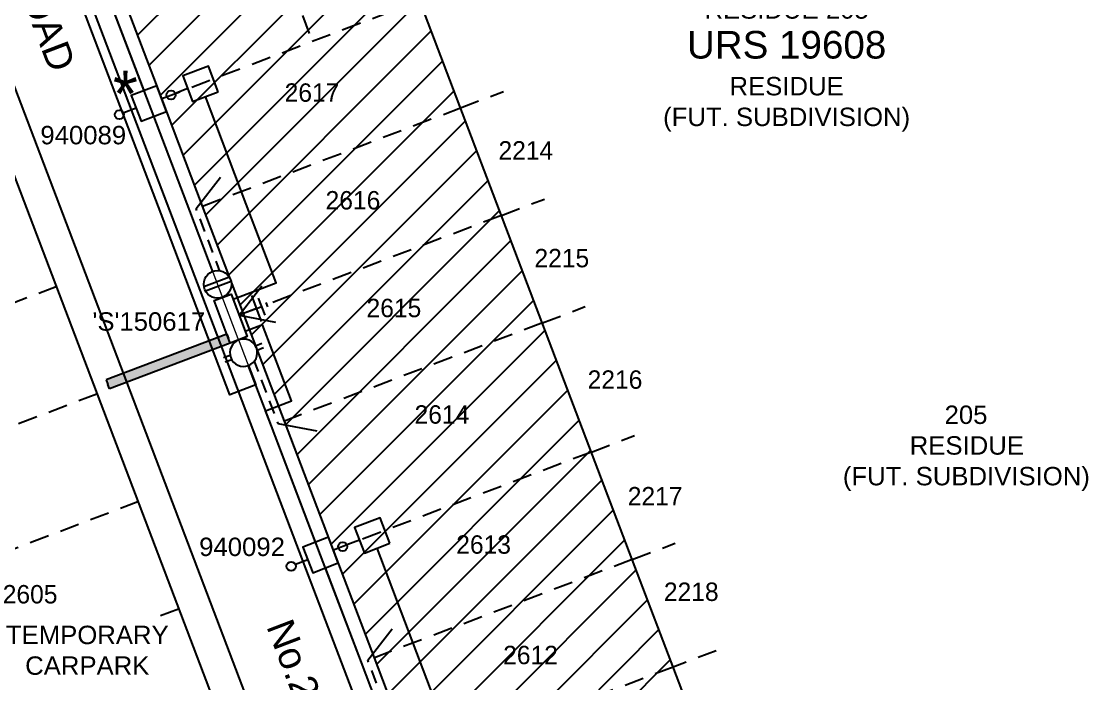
# Model space of a CAD drawing. Header units: metres. Extents: x 303798 to 304438, y 6274082 to 6274908.
# Drawn here: x 304140.5 to 304257, y 6274435.4 to 6274507.3 of the extents above; entities that cross this region are included whole.
import ezdxf
from ezdxf import colors
from ezdxf.entities.mleader import LeaderData, LeaderLine
from ezdxf.enums import TextEntityAlignment as Align
from ezdxf.math import Vec2, Vec3

# ---------------------------------------------------------------- set-up
doc = ezdxf.new("R2010")
doc.units = ezdxf.units.M
doc.header["$LTSCALE"] = 0.7
for name, pattern in [('Cable Exist OH', [1, 1, 0]), ('Cable Exist UG', [8.2, 4, -1.2, 1.8, -1.2]), ('Dash', [5, 3, -2])]:
    doc.linetypes.add(name, pattern=pattern)
doc.layers.get('0').update_dxf_attribs({"color": 6})
for name, color, linetype in [('_User Miscellaneous1', 3, 'Continuous'), ('_User Miscellaneous11', 7, 'Continuous'), ('_User Miscellaneous4', 7, 'Continuous'), ('_User Miscellaneous7', 150, 'Continuous'), ('_User Miscellaneous8', 7, 'Continuous'), ('Cadastre Developer_SP_NEW', 4, 'Continuous'), ('Cadastre Roads_SP_NEW', 8, 'Continuous'), ('Duct_SP_NEW', 2, 'Continuous'), ('Equip_LV_NEW', 5, 'Continuous'), ('Mains_HV_NEW_V17', 2, 'Continuous'), ('Mains_LV_NEW_R6', 2, 'Continuous'), ('Mains_LV_NEW_T84', 2, 'Continuous'), ('Services_SP_NEW_UG', 2, 'Continuous'), ('SupportsUG_SP_LV_NEW', 2, 'Continuous'), ('SupportsUG_SP_LV_SL_NEW', 2, 'Continuous'), ('Trench_SP_NEW', 2, 'Continuous')]:
    doc.layers.add(name, color=color, linetype=linetype)
doc.layers.add('_User Miscellaneous5', color=7, linetype='Continuous', lineweight=35)
doc.layers.add('_User Notes', color=7, linetype='Continuous', plot=False)
doc.styles.add('ARIAL', font='arial.ttf', dxfattribs={"height": 2})
doc.styles.add('Dot', font='dotfont.shx', dxfattribs={"height": 2})
doc.styles.add('POLE_LABEL', font='arial.ttf')
doc.styles.add('SL_LABEL', font='arial.ttf')
doc.styles.get("Standard").update_dxf_attribs({"font": 'arial.ttf'})
doc.styles.add('style1', font='iso3098b.shx')
doc.linetypes.add('Cable New UG', pattern='A,8,-1,["x",style1,S=3.5,R=0,X=0.35,Y=-1],-3.5', length=12.5)
doc.linetypes.add('Cable Z', pattern='A,8,-1,["Z",Standard,S=2.5,R=0,X=0.35,Y=-1.25],-3.5', length=12.5)
doc.linetypes.add('IE Trench HV', pattern='A,8,-2,["/",style1,S=2.5,R=0,X=0.1,Y=-1],-4.5', length=14.5)

# ---------------------------------------------------------------- blocks, each defined once
blk = doc.blocks.new('*U50')
at = {"layer": '_User Miscellaneous7', "lineweight": -3}
blk.add_lwpolyline([(0, -3.03), (0, -1.58)], dxfattribs=at)
blk.add_lwpolyline([(-1.49, -6), (1.49, -6), (1.49, -3.03), (-1.49, -3.03)], close=True, dxfattribs=at)
blk.add_circle((0, -1.08), 0.5, dxfattribs=at)
at = {"layer": '_User Miscellaneous8', "color": 2, "lineweight": -3}
blk.add_lwpolyline([(-1.49, 0), (1.49, 0), (1.49, 2.97), (-1.49, 2.97)], close=True, dxfattribs=at)
at = {"style": 'POLE_LABEL', "flags": 9}
blk.add_attdef('STRUCTURE_PLANT_NUMBER', text='', height=0.2, dxfattribs=at).set_placement((1.64, 1.73), align=Align.MIDDLE_LEFT)
for tag, flags, p in [('STREET_CODE', 9, (1.64, 1.49)), ('OWNED_BY', 9, (1.64, 1.09)), ('COLUMN_TYPE', 9, (1.64, 1.29)), ('OPERATED_BY', 9, (1.64, 0.89)), ('STATE', 9, (1.64, 0.49)), ('MAINTAINED_BY', 9, (1.64, 0.69)), ('USAGE', 9, (1.64, 0.29)), ('LEGEND', 9, (1.64, 0.09)), ('SUBURB', 9, (1.64, -0.31)), ('STREETNAME', 9, (1.64, -0.51)), ('PARENT', 9, (1.64, -0.11)), ('LOCATION', 9, (1.64, -0.71)), ('NOTES', 9, (1.64, -0.91)), ('LABEL_ALIGNMENT', 9, (1.64, -1.11)), ('Z', 1, (1.64, -1.31))]:
    blk.add_attdef(tag, text='', height=0.2, dxfattribs=dict(flags=flags)).set_placement(p, align=Align.MIDDLE_LEFT)
at = {"layer": '_User Miscellaneous5', "style": 'ARIAL', "flags": 8}
blk.add_attdef('ASSET_NUM', text='', height=2, dxfattribs=at).set_placement((2, 3.49), align=Align.MIDDLE_LEFT)
blk = doc.blocks.new('*U51')
at = {"layer": '_User Miscellaneous8', "color": 2}
blk.add_line((0, 0), (0, 1.45), dxfattribs=at)
blk.add_circle((0, 1.95), 0.5, dxfattribs=at)
for tag, p, flags in [('Z', (0, 0), 1), ('OPERATED_BY', (0, -9.61), 9)]:
    blk.add_attdef(tag, p, '', height=0.2, dxfattribs=dict(flags=flags))
at = {"style": 'SL_LABEL', "flags": 9}
blk.add_attdef('STREET_CODE', text='', height=0.2, dxfattribs=at).set_placement((0, -0.2), align=Align.MIDDLE_LEFT)
at = {"flags": 9}
for tag, p in [('CONSTRUCTED_VOLTAGE', (0, -0.4)), ('CONTROL_TYPE', (0, -0.6)), ('LANTERN_PURPOSE', (0, -0.8)), ('LANTERN_TYPE', (0, -1)), ('NO_PHASES', (0, -1.2)), ('OPERATING_VOLTAGE', (0, -1.4)), ('ORIENTATION', (0, -1.6)), ('OWNED_BY', (0, -1.8)), ('STATE', (0, -2)), ('CEXIST', (0, -2.4)), ('USAGE', (0, -2.2)), ('CNEW', (0, -2.6)), ('CNUMBER', (0, -2.8)), ('CREMOVE', (0, -3)), ('CREPLACE', (0, -3.2)), ('LKINGHEIGHT', (0, -3.4)), ('LBRACKET', (0, -3.6)), ('LBRACKETVOCAB', (0, -3.8)), ('LCATEGORY', (0, -4)), ('LCHARGE1', (0, -4.2)), ('LCHARGE1PERCENT', (0, -4.4)), ('LCHARGE2', (0, -4.6)), ('LCHARGE2PERCENT', (0, -4.8)), ('LCHARGE3', (0, -5)), ('LCHARGE3PERCENT', (0, -5.2)), ('LEXIST', (0, -5.4)), ('LLAMP', (0, -5.6)), ('LLAMPVOCAB', (0, -5.8)), ('LMAST', (0, -6)), ('LMASTVOCAB', (0, -6.2)), ('LNEW', (0, -6.4)), ('LANTNUMBER', (0, -6.6)), ('LOUTREACH', (0, -7)), ('LOUTREACHVOCAB', (0, -7.2)), ('LRATECODE', (0, -7.4)), ('LREMOVE', (0, -7.6)), ('LREPLACE', (0, -7.8)), ('LTYPE', (0, -8)), ('LTYPEVOCAB', (0, -8.2)), ('SUBURB', (0, -8.6)), ('STREETNAME', (0, -8.8)), ('LEGEND', (0, -8.4)), ('LOCATION', (0, -9)), ('NOTES', (0, -9.2)), ('MAINTAINED_BY', (0, -9.86))]:
    blk.add_attdef(tag, text='', height=0.2, dxfattribs=at).set_placement(p, align=Align.MIDDLE_LEFT)
at = {"layer": '_User Notes', "style": 'SL_LABEL', "flags": 8}
blk.add_attdef('ASSET_NUM', text='', height=2.5, dxfattribs=at).set_placement((2, 2), align=Align.MIDDLE_LEFT)
at = {"layer": '_User Notes', "flags": 8}
blk.add_attdef('LNUMBER', text='', height=2.5, dxfattribs=at).set_placement((1.2, -2.8), align=Align.MIDDLE_LEFT)
blk = doc.blocks.new('*U170')
at = {"layer": 'Services_SP_NEW_UG', "color": 2, "flags": 128}
blk.add_lwpolyline([(-12.5, -0.75), (-14.75, 2.93)], dxfattribs=at)
at = {"layer": 'Services_SP_NEW_UG', "color": 2, "linetype": 'Dash', "ltscale": 0.7, "flags": 128}
blk.add_lwpolyline([(-2.47, -0.75), (-12.5, -0.75)], dxfattribs=at)
blk = doc.blocks.new('*U49')
at = {"lineweight": -3}
blk.add_lwpolyline([(-2.48, 2.49), (2.47, 2.49), (2.47, 0.51), (-2.48, 0.51)], close=True, dxfattribs=at)
for tag, flags, p in [('STREET_CODE', 9, (1.5, 3.5)), ('OWNED_BY', 9, (1.5, 3.3)), ('OPERATED_BY', 9, (1.5, 3.1)), ('STATE', 9, (1.5, 2.7)), ('SUPPORT_TYPE', 9, (1.5, 2.5)), ('MAINTAINED_BY', 9, (1.5, 2.9)), ('USAGE', 9, (1.5, 2.3)), ('SUBURB', 9, (1.5, 1.7)), ('STREETNAME', 9, (1.5, 1.5)), ('LEGEND', 9, (1.5, 2.1)), ('PARENT', 9, (1.5, 1.9)), ('LOCATION', 9, (1.5, 1.3)), ('NOTES', 9, (1.5, 1.1)), ('Z', 1, (1.5, 0.9))]:
    blk.add_attdef(tag, text='', height=0.2, dxfattribs=dict(flags=flags)).set_placement(p, align=Align.MIDDLE_LEFT)
at = {"layer": '_User Miscellaneous4', "style": 'ARIAL', "flags": 8}
blk.add_attdef('ASSET_NUM', text='', height=2, dxfattribs=at).set_placement((2, 5.5), align=Align.MIDDLE_LEFT)
blk = doc.blocks.new('A$C1B2C29DD')
at = {"layer": 'Services_SP_NEW_UG', "color": 2, "flags": 128}
for points in [[(0, 0), (-2.1, 3.44)], [(0, 0), (2.1, 3.44)]]:
    blk.add_lwpolyline(points, dxfattribs=at)
blk = doc.blocks.new('*U172')
at = {"layer": 'Services_SP_NEW_UG', "color": 2, "flags": 128}
blk.add_lwpolyline([(-12.5, -0.75), (-14.75, 2.93)], dxfattribs=at)
at = {"layer": 'Services_SP_NEW_UG', "color": 2, "linetype": 'Dash', "ltscale": 0.7, "flags": 128}
blk.add_lwpolyline([(-2.47, -0.75), (-12.5, -0.75)], dxfattribs=at)
blk = doc.blocks.new('*U171')
at = {"layer": 'Services_SP_NEW_UG', "color": 2, "flags": 128}
blk.add_lwpolyline([(12.46, -0.75), (14.7, 2.93)], dxfattribs=at)
at = {"layer": 'Services_SP_NEW_UG', "color": 2, "linetype": 'Dash', "ltscale": 0.7, "flags": 128}
blk.add_lwpolyline([(2.47, -0.75), (12.46, -0.75)], dxfattribs=at)
blk = doc.blocks.new('_Dot')
at = {"color": 0, "linetype": 'ByBlock', "lineweight": -2}
blk.add_line((-0.5, 0), (-1, 0), dxfattribs=at)
at = {"color": 0, "linetype": 'ByBlock', "const_width": 0.5}
blk.add_lwpolyline([(-0.25, 0, 1), (0.25, 0, 1)], format="xyb", close=True, dxfattribs=at)
blk = doc.blocks.new('*U100')
blk.add_wipeout([(-1.06, -0.44), (-1.18, -0.58), (-1.29, -0.74), (-1.37, -0.91), (-1.43, -1.08), (-1.48, -1.27), (-1.49, -1.45), (-1.49, -1.64), (-1.46, -1.83), (-1.41, -2.01), (-1.33, -2.18), (-1.24, -2.34), (-1.12, -2.49), (-0.99, -2.62), (-0.84, -2.74), (-0.68, -2.83), (-0.51, -2.91), (-0.33, -2.96), (-0.14, -2.99), (0.05, -2.99), (0.23, -2.98), (0.42, -2.93), (0.59, -2.87), (0.76, -2.79), (0.92, -2.68), (1.06, -2.56), (1.18, -2.42), (1.29, -2.26), (1.37, -2.09), (1.43, -1.92), (1.48, -1.73), (1.49, -1.55), (1.49, -1.36), (1.46, -1.17), (1.41, -0.99), (1.33, -0.82), (1.24, -0.66), (1.12, -0.51), (0.99, -0.38), (0.84, -0.26), (0.68, -0.17), (0.51, -0.09), (0.33, -0.04), (0.14, -0.01), (-0.05, -0.01), (-0.23, -0.02), (-0.42, -0.07), (-0.59, -0.13), (-0.76, -0.21), (-0.92, -0.32)])
for p, q in [((-1.48, -1.25), (1.48, -1.25)), ((-1.48, -1.75), (1.48, -1.75))]:
    blk.add_line(p, q)
blk.add_circle((0, -1.5), 1.5)
for tag, flags, p in [('ACTUAL_STATUS', 9, (1.5, 0)), ('CONSTRUCTED_VOLTAGE', 9, (1.5, -0.2)), ('OPERATING_VOLTAGE', 9, (1.5, -0.6)), ('ORIENTATION', 9, (1.5, -0.8)), ('STATE', 9, (1.5, -1)), ('SWITCH_TYPE', 9, (1.5, -1.2)), ('NO_PHASES', 9, (1.5, -0.4)), ('OWNED_BY', 9, (1.5, -1.8)), ('OPERATED_BY', 9, (1.5, -2)), ('USAGE', 9, (1.5, -1.4)), ('NOTES', 9, (1.5, -1.6)), ('MAINTAINED_BY', 9, (1.5, -2.2)), ('NUMBER_OF_PHASES', 9, (1.5, -2.4)), ('TYPE', 9, (1.5, -2.6)), ('Z', 1, (1.5, -2.8))]:
    blk.add_attdef(tag, text='', height=0.2, dxfattribs=dict(flags=flags)).set_placement(p, align=Align.MIDDLE_LEFT)
blk = doc.blocks.new('*U101')
blk.add_wipeout([(-1.17, -0.57), (-1.28, -0.72), (-1.36, -0.89), (-1.43, -1.06), (-1.47, -1.25), (-1.49, -1.43), (-1.49, -1.62), (-1.46, -1.81), (-1.41, -1.99), (-1.34, -2.16), (-1.25, -2.32), (-1.13, -2.47), (-1, -2.61), (-0.86, -2.72), (-0.7, -2.82), (-0.53, -2.9), (-0.35, -2.95), (-0.16, -2.99), (0.03, -2.99), (0.21, -2.98), (0.4, -2.94), (0.57, -2.88), (0.74, -2.8), (0.9, -2.69), (1.04, -2.57), (1.17, -2.43), (1.28, -2.28), (1.36, -2.11), (1.43, -1.94), (1.47, -1.75), (1.49, -1.57), (1.49, -1.38), (1.46, -1.19), (1.41, -1.01), (1.34, -0.84), (1.25, -0.68), (1.13, -0.53), (1, -0.39), (0.86, -0.28), (0.7, -0.18), (0.53, -0.1), (0.35, -0.05), (0.16, -0.01), (-0.03, -0.01), (-0.21, -0.02), (-0.4, -0.06), (-0.57, -0.12), (-0.74, -0.2), (-0.9, -0.31), (-1.04, -0.43)])
for p, q in [((-1.47, -1.25), (-2.22, -1.25)), ((-1.47, -1.75), (-2.22, -1.75)), ((1.47, -1.25), (2.22, -1.25)), ((1.47, -1.75), (2.22, -1.75))]:
    blk.add_line(p, q)
blk.add_lwpolyline([(1.49, -1.5, 1), (-1.49, -1.5, 1)], format="xyb", close=True)
for tag, p, flags in [('ORIENTATION', (0, 0), 9), ('Z', (0, 0), 1), ('USAGE', (0, -0.2), 9), ('NOTES', (0, -0.4), 9)]:
    blk.add_attdef(tag, p, '', height=0.2, dxfattribs=dict(flags=flags))
blk = doc.blocks.new('Earth')
for p, q in [((0, -2.04), (0, 0)), ((-1.5, -2.04), (1.5, -2.04)), ((-1, -2.64), (1, -2.64)), ((-0.25, -3.24), (0.25, -3.24))]:
    blk.add_line(p, q)

msp = doc.modelspace()

# ---------------------------------------------------------------- hatches: boundary and pattern name
at = {"layer": '_User Miscellaneous11'}
h = msp.add_hatch(dxfattribs=at)
h.set_pattern_fill('ANSI31', color=3)
h.paths.add_polyline_path([(304174, 6274535.28), (304149.7, 6274526.04), (304147.38, 6274520.88), (304192.72, 6274401.71), (304197.88, 6274399.39), (304222.18, 6274408.64)])
h.paths.add_polyline_path([(304156.2, 6274514.41), (304162.3, 6274514.41), (304162.3, 6274517.11), (304156.2, 6274517.11)], flags=24)
h.paths.add_polyline_path([(304169.8, 6274519.96), (304175.86, 6274519.96), (304175.86, 6274522.66), (304169.8, 6274522.66)], flags=24)
h.paths.add_polyline_path([(304173.2, 6274486.51), (304179.28, 6274486.51), (304179.28, 6274489.21), (304173.2, 6274489.21)], flags=24)
h.paths.add_polyline_path([(304168.75, 6274498.21), (304174.85, 6274498.21), (304174.85, 6274500.91), (304168.75, 6274500.91)], flags=24)
h.paths.add_polyline_path([(304182.87, 6274463.24), (304188.97, 6274463.24), (304188.97, 6274465.94), (304182.87, 6274465.94)], flags=24)
h.paths.add_polyline_path([(304177.65, 6274474.81), (304183.73, 6274474.81), (304183.73, 6274477.51), (304177.65, 6274477.51)], flags=24)
h.paths.add_polyline_path([(304192.5, 6274437.11), (304198.6, 6274437.11), (304198.6, 6274439.81), (304192.5, 6274439.81)], flags=24)
h.paths.add_polyline_path([(304187.4, 6274449.11), (304193.42, 6274449.11), (304193.42, 6274451.81), (304187.4, 6274451.81)], flags=24)
h.paths.add_polyline_path([(304203.53, 6274410.1), (304209.63, 6274410.1), (304209.63, 6274412.8), (304203.53, 6274412.8)], flags=24)
h.paths.add_polyline_path([(304197.41, 6274425.59), (304202.91, 6274425.59), (304202.91, 6274428.29), (304197.41, 6274428.29)], flags=24)
h = msp.add_hatch(dxfattribs=at)
h.set_pattern_fill('ANSI31', color=3)
h.set_pattern_definition([(45, (-0.0158, -0.2443), (-2.2450640303, 2.2450640303), [])])
edge = h.paths.add_edge_path()
edge.add_line((303912.66, 6274333.71), (303908.74, 6274326.18))
edge.add_line((303908.74, 6274326.18), (303902, 6274324.06))
edge.add_line((303902, 6274324.06), (303873.59, 6274338.85))
edge.add_line((303873.59, 6274338.85), (303896.17, 6274382.23))
edge.add_line((303896.17, 6274382.23), (303922.73, 6274406.6))
edge.add_line((303922.73, 6274406.6), (303946.22, 6274419.19))
edge.add_line((303946.22, 6274419.19), (304110.89, 6274481.8))
edge.add_line((304110.89, 6274481.8), (304149.28, 6274380.85))
edge.add_line((304149.28, 6274380.85), (304125.91, 6274371.97))
edge.add_line((304125.91, 6274371.97), (304119.46, 6274374.86))
edge.add_line((304119.46, 6274374.86), (304093.51, 6274443.1))
edge.add_line((304093.51, 6274443.1), (303992.41, 6274404.66))
edge.add_arc((304045.72, 6274264.45), 150, 110.8167, 152.5)
h.paths.add_polyline_path([(304129.03, 6274382.01), (304135.71, 6274382.01), (304135.71, 6274384.71), (304129.03, 6274384.71)], flags=24)
h.paths.add_polyline_path([(304123.73, 6274397.11), (304130.43, 6274397.11), (304130.43, 6274399.81), (304123.73, 6274399.81)], flags=24)
h.paths.add_polyline_path([(304119.84, 6274408.75), (304126.45, 6274408.75), (304126.45, 6274411.42), (304119.84, 6274411.42)], flags=24)
h.paths.add_polyline_path([(304115.13, 6274420.48), (304121.82, 6274420.48), (304121.82, 6274423.15), (304115.13, 6274423.15)], flags=24)
h.paths.add_polyline_path([(304111.94, 6274432.68), (304118.04, 6274432.68), (304118.04, 6274435.38), (304111.94, 6274435.38)], flags=24)
h.paths.add_polyline_path([(304106.25, 6274443.85), (304112.94, 6274443.85), (304112.94, 6274446.52), (304106.25, 6274446.52)], flags=24)
h.paths.add_polyline_path([(304101.13, 6274454.86), (304107.23, 6274454.86), (304107.23, 6274457.56), (304101.13, 6274457.56)], flags=24)
h.paths.add_polyline_path([(304094.86, 6274466.5), (304100.92, 6274466.5), (304100.92, 6274469.2), (304094.86, 6274469.2)], flags=24)
h.paths.add_polyline_path([(304075.08, 6274451.55), (304081.18, 6274451.55), (304081.18, 6274454.25), (304075.08, 6274454.25)], flags=24)
h.paths.add_polyline_path([(304064.43, 6274447.31), (304070.51, 6274447.31), (304070.51, 6274450.01), (304064.43, 6274450.01)], flags=24)
h.paths.add_polyline_path([(304055.09, 6274443.76), (304061.17, 6274443.76), (304061.17, 6274446.46), (304055.09, 6274446.46)], flags=24)
h.paths.add_polyline_path([(304044.2, 6274439.87), (304050.3, 6274439.87), (304050.3, 6274442.57), (304044.2, 6274442.57)], flags=24)
h.paths.add_polyline_path([(304032.03, 6274435.06), (304038.05, 6274435.06), (304038.05, 6274437.76), (304032.03, 6274437.76)], flags=24)
h.paths.add_polyline_path([(304018.58, 6274430.16), (304024.68, 6274430.16), (304024.68, 6274432.86), (304018.58, 6274432.86)], flags=24)
h.paths.add_polyline_path([(304006.75, 6274425.72), (304012.25, 6274425.72), (304012.25, 6274428.42), (304006.75, 6274428.42)], flags=24)
h.paths.add_polyline_path([(303994.37, 6274420.84), (304000.47, 6274420.84), (304000.47, 6274423.54), (303994.37, 6274423.54)], flags=24)
h.paths.add_polyline_path([(303980.76, 6274415.16), (303987.45, 6274415.16), (303987.45, 6274417.83), (303980.76, 6274417.83)], flags=24)
h.paths.add_polyline_path([(303966.74, 6274410.19), (303973.39, 6274410.19), (303973.39, 6274412.86), (303966.74, 6274412.86)], flags=24)
h.paths.add_polyline_path([(303952.38, 6274402.39), (303959.08, 6274402.39), (303959.08, 6274405.09), (303952.38, 6274405.09)], flags=24)
h.paths.add_polyline_path([(303938.19, 6274393.62), (303944.86, 6274393.62), (303944.86, 6274396.29), (303938.19, 6274396.29)], flags=24)
h.paths.add_polyline_path([(303926.47, 6274384.03), (303933.15, 6274384.03), (303933.15, 6274386.73), (303926.47, 6274386.73)], flags=24)
h.paths.add_polyline_path([(303914.91, 6274374.12), (303921.61, 6274374.12), (303921.61, 6274376.82), (303914.91, 6274376.82)], flags=24)
h.paths.add_polyline_path([(303904.74, 6274362.3), (303911.35, 6274362.3), (303911.35, 6274364.97), (303904.74, 6274364.97)], flags=24)
h.paths.add_polyline_path([(303884.11, 6274347.15), (303890.21, 6274347.15), (303890.21, 6274349.85), (303884.11, 6274349.85)], flags=24)
h.paths.add_polyline_path([(303899.58, 6274338.67), (303906.27, 6274338.67), (303906.27, 6274341.34), (303899.58, 6274341.34)], flags=24)
h = msp.add_hatch(color=256, dxfattribs=at)
h.dxf.hatch_style = 1
h.paths.add_polyline_path([(304163.18, 6274472.35), (304162.81, 6274473.32), (304149.71, 6274468.34), (304150.08, 6274467.37)])

# ---------------------------------------------------------------- linework, layer by layer
at = {"layer": 'Cadastre Developer_SP_NEW', "color": 8, "linetype": 'Dash'}
for p, q in [((304162.32, 6274530.84), (304172.09, 6274505.14)), ((304155.74, 6274498.91), (304183.78, 6274509.58)), ((304188.22, 6274497.9), (304192.89, 6274499.68)), ((304160.18, 6274487.23), (304188.22, 6274497.9)), ((304192.67, 6274486.22), (304197.34, 6274487.99)), ((304192.67, 6274486.22), (304164.63, 6274475.55)), ((304116.21, 6274467.83), (304144.25, 6274478.49)), ((304197.11, 6274474.53), (304201.78, 6274476.31)), ((304197.11, 6274474.53), (304169.07, 6274463.87)), ((304148.69, 6274466.81), (304120.65, 6274456.14)), ((304202.44, 6274460.51), (304207.12, 6274462.29)), ((304202.44, 6274460.51), (304174.4, 6274449.85)), ((304125.1, 6274444.46), (304153.14, 6274455.13)), ((304206.89, 6274448.83), (304211.56, 6274450.61)), ((304206.89, 6274448.83), (304178.85, 6274438.16)), ((304157.58, 6274443.45), (304155.43, 6274442.63)), ((304216.01, 6274438.92), (304211.33, 6274437.15)), ((304211.33, 6274437.15), (304183.29, 6274426.48))]:
    msp.add_line(p, q, dxfattribs=at)
at = {"layer": 'Cadastre Developer_SP_NEW'}
msp.add_lwpolyline([(304246.48, 6274417.88), (304248.8, 6274423.05), (304246.48, 6274417.88), (304222.18, 6274408.64), (304206.89, 6274448.83), (304174, 6274535.28)], dxfattribs=at)
at = {"layer": 'Cadastre Developer_SP_NEW', "color": 8, "linetype": 'Continuous'}
msp.add_lwpolyline([(304192.72, 6274401.71), (304187.74, 6274414.8), (304183.29, 6274426.48), (304178.85, 6274438.16), (304174.4, 6274449.85), (304169.07, 6274463.87), (304164.63, 6274475.55), (304160.18, 6274487.23), (304155.74, 6274498.91), (304147.38, 6274520.88)], dxfattribs=at)
at = {"layer": 'Cadastre Developer_SP_NEW', "color": 8, "linetype": 'Continuous', "flags": 128}
msp.add_lwpolyline([(304130.56, 6274514.48), (304175.89, 6274395.31)], dxfattribs=at)
at = {"layer": 'Cadastre Roads_SP_NEW', "linetype": 'Continuous'}
msp.add_lwpolyline([(304189.45, 6274400.47), (304184.47, 6274413.55), (304180.02, 6274425.23), (304175.58, 6274436.92), (304171.13, 6274448.6), (304165.8, 6274462.62), (304161.36, 6274474.3), (304156.91, 6274485.99), (304152.47, 6274497.67), (304144.11, 6274519.63, -0.414214), (304148.45, 6274529.31), (304161.07, 6274534.11), (304172.75, 6274538.56), (304184.44, 6274543), (304197.05, 6274547.8, -0.414214), (304206.73, 6274543.46)], format="xyb", dxfattribs=at)
msp.add_lwpolyline([(304179.16, 6274396.56), (304133.83, 6274515.72)], dxfattribs=at)
at = {"layer": 'Duct_SP_NEW'}
for p, q in [((304162.81, 6274473.32), (304149.71, 6274468.34)), ((304162.81, 6274473.32), (304162.99, 6274472.84)), ((304163.18, 6274472.35), (304150.08, 6274467.37)), ((304163.18, 6274472.35), (304162.99, 6274472.84)), ((304149.71, 6274468.34), (304149.9, 6274467.85)), ((304150.08, 6274467.37), (304149.9, 6274467.85))]:
    msp.add_line(p, q, dxfattribs=at)
at = {"layer": 'Mains_LV_NEW_R6', "color": 2, "linetype": 'Cable Z'}
for points in [[(304163.49, 6274477.11), (304168.17, 6274478.89), (304164.92, 6274487.43), (304160.48, 6274499.13)], [(304182.15, 6274428.05), (304186.83, 6274429.83), (304183.06, 6274439.76), (304179.14, 6274450.06)]]:
    msp.add_lwpolyline(points, dxfattribs=at)
at = {"layer": 'Mains_LV_NEW_T84', "linetype": 'Cable New UG', "flags": 128}
msp.add_lwpolyline([(304162.34, 6274477.33), (304158.78, 6274486.7), (304154.88, 6274497), (304145.76, 6274520.93), (304148.56, 6274527.16), (304171.17, 6274535.77)], dxfattribs=at)
at = {"layer": 'Mains_LV_NEW_T84', "linetype": 'Cable New UG'}
for points in [[(304164.1, 6274472.7), (304165.97, 6274467.81), (304163.16, 6274466.74), (304155.98, 6274485.63), (304151.53, 6274497.31), (304141.24, 6274524.37), (304127.2, 6274519.03)], [(304181.01, 6274428.26), (304177.45, 6274437.63), (304173, 6274449.31), (304167.67, 6274463.33), (304167.03, 6274465), (304169.84, 6274466.07), (304166.69, 6274474.34), (304164.81, 6274473.62)]]:
    msp.add_lwpolyline(points, dxfattribs=at)
at = {"layer": 'Trench_SP_NEW', "linetype": 'IE Trench HV', "flags": 128}
for points in [[(304153.82, 6274499.77), (304145.76, 6274520.93), (304148.08, 6274526.11)], [(304162.34, 6274477.33), (304158.78, 6274486.7), (304154.88, 6274497), (304154.88, 6274497)], [(304172.47, 6274450.7), (304167.67, 6274463.33), (304164.1, 6274472.7)], [(304181.01, 6274428.26), (304177.45, 6274437.63), (304173.53, 6274447.92)]]:
    msp.add_lwpolyline(points, dxfattribs=at)

# ---------------------------------------------------------------- block references
at = {"layer": 'Services_SP_NEW_UG'}
for name, p, rotation in [('*U172', (304164.63, 6274475.55), 290.816666666374), ('*U171', (304164.64, 6274475.51), 290.8166666652049), ('*U170', (304183.29, 6274426.48), 290.816666666374)]:
    msp.add_blockref(name, p, dxfattribs=dict(at, rotation=rotation))
at = {"layer": 'SupportsUG_SP_LV_NEW', "rotation": 290.8166666680955}
msp.add_blockref('A$C1B2C29DD', (304164.15, 6274475.37), dxfattribs=at)
at = {"layer": 'SupportsUG_SP_LV_SL_NEW', "ltscale": 0.5}
ref = msp.add_blockref('*U50', (304155.74, 6274498.91), dxfattribs=dict(at, rotation=110.8286089071487))
ref.add_attrib('ASSET_NUM_001', '940089', (304142.55, 6274493.94), dxfattribs={"layer": '_User Miscellaneous5', "height": 2, "style": 'ARIAL'})
for p, rotation in [((304152.96, 6274497.86), 110.8286089071487), ((304171.63, 6274448.79), 110.8286680196742)]:
    msp.add_blockref('*U51', p, dxfattribs=dict(at, rotation=rotation))
ref = msp.add_blockref('*U50', (304174.4, 6274449.85), dxfattribs=dict(at, rotation=110.8286680196742))
ref.add_attrib('ASSET_NUM_001', '940092', (304159.81, 6274449.21), dxfattribs={"layer": '_User Miscellaneous5', "height": 2, "style": 'ARIAL'})

# ---------------------------------------------------------------- texts
at = {"layer": '_User Miscellaneous1', "color": 7, "insert": (304151.79, 6274499.43), "char_height": 5, "attachment_point": 5, "style": 'ARIAL'}
msp.add_mtext_dynamic_manual_height_columns('{\\C3;*}', width=5, gutter_width=4, heights=[0], dxfattribs=at)
at = {"layer": 'Cadastre Developer_SP_NEW', "color": 8, "style": 'Dot'}
for s, p in [('2617', (304169.1, 6274498.56)), ('2214', (304192.34, 6274492.28)), ('2616', (304173.55, 6274486.86)), ('2215', (304196.25, 6274480.58)), ('2615', (304178, 6274475.16)), ('2216', (304202.03, 6274467.38)), ('2614', (304183.22, 6274463.59)), ('2217', (304206.39, 6274454.71)), ('2613', (304187.75, 6274449.46)), ('2605', (304138.46, 6274444.06)), ('2218', (304210.32, 6274444.33)), ('2612', (304192.85, 6274437.46))]:
    msp.add_text(s, height=2, dxfattribs=at).set_placement(p)
at = {"layer": 'Cadastre Developer_SP_NEW', "color": 4, "insert": (304227.81, 6274465.56), "char_height": 2, "attachment_point": 1, "style": 'ARIAL'}
msp.add_mtext_dynamic_manual_height_columns('\\pi13.018;{\\C256;205\\P\\pi9.227;RESIDUE\\P\\pi1.9603;(FUT. SUBDIVISION)}', width=30.5045, gutter_width=15, heights=[0], dxfattribs=at)
at = {"layer": 'Cadastre Developer_SP_NEW', "color": 8, "insert": (304147.65, 6274438.96), "char_height": 2, "attachment_point": 5, "style": 'ARIAL'}
msp.add_mtext('TEMPORARY\\PCARPARK', dxfattribs=at)
at = {"layer": 'Cadastre Roads_SP_NEW', "color": 3, "style": 'ARIAL'}
for s, p in [('ROAD', (304139.36, 6274512.87)), ('No.206', (304167.08, 6274441.58))]:
    msp.add_text(s, height=3, rotation=290.8311, dxfattribs=at).set_placement(p)

# ---------------------------------------------------------------- leaders
at = {"layer": '_User Miscellaneous1', "color": 7}
ml = msp.add_multileader_mtext('Standard', dxfattribs=at)
ml.set_content('{\\C4;RESIDUE 206\\P\\H1.5x;\\C2;URS 19612\\H0.66667x;\\C4;\\PRESIDUE\\P(FUT. SUBDIVISION)}', color=7, style='ARIAL')
ml.set_leader_properties(color=4)
ml.set_arrow_properties(name='DOT')
ml.build(insert=Vec2(0, 0))
ml.multileader.update_dxf_attribs({"leader_type": 2, "arrow_head_size": 2})
ctx = ml.context
ctx.base_point, ctx.char_height, ctx.arrow_head_size, ctx.plane_origin = Vec3(304249.47, 6274521.44), 2, 2, Vec3(304222.26, 6274478.62)
ctx.text_align_type, ctx.attachment_type = 1, 1
notes = []
notes.append((ctx, [(0, (1, 1, 0), (304241.47, 6274521.44), (1, 0), 8, [(0, [(304246.65, 6274541)], 0, [])])]))
ctx.mtext.insert, ctx.mtext.alignment, ctx.mtext.flow_direction = Vec3(304264.76, 6274522.74), 2, 5
ml = msp.add_multileader_mtext('Standard', dxfattribs=at)
ml.set_content('{\\C4;RESIDUE 205\\P\\H1.5x;\\C2;URS 19608\\H0.66667x;\\C4;\\PRESIDUE\\P(FUT. SUBDIVISION)}', color=7, style='ARIAL')
ml.set_leader_properties(color=4)
ml.set_arrow_properties(name='DOT')
ml.build(insert=Vec2(0, 0))
ml.multileader.update_dxf_attribs({"leader_type": 2, "arrow_head_size": 2})
ctx = ml.context
ctx.base_point, ctx.char_height, ctx.arrow_head_size, ctx.plane_origin = Vec3(304208.37, 6274508.3), 2, 2, Vec3(304181.16, 6274465.48)
ctx.text_align_type, ctx.attachment_type = 1, 1
notes.append((ctx, [(0, (1, 1, 0), (304200.37, 6274508.3), (1, 0), 8, [(0, [(304206.06, 6274523.27)], 0, [])])]))
ctx.mtext.insert, ctx.mtext.alignment, ctx.mtext.flow_direction = Vec3(304223.66, 6274509.59), 2, 5
for ctx, leaders in notes:
    for number, flags, end, landing, length, lines in leaders:
        leader = LeaderData()
        leader.index, (leader.has_last_leader_line, leader.has_dogleg_vector, leader.attachment_direction) = number, flags
        leader.last_leader_point, leader.dogleg_vector, leader.dogleg_length = Vec3(end), Vec3(landing), length
        for number, points, colour, breaks in lines:
            line = LeaderLine()
            line.index, line.vertices, line.color, line.breaks = number, Vec3.list(points), colors.encode_raw_color(colour), breaks
            leader.lines.append(line)
        ctx.leaders.append(leader)

# ---------------------------------------------------------------- next in the draw order: block references
at = {"layer": 'Equip_LV_NEW', "linetype": 'Cable Exist OH', "lineweight": 0, "rotation": 200.8286302937268}
msp.add_blockref('*U100', (304162.34, 6274477.33), dxfattribs=at)

# ---------------------------------------------------------------- next in the draw order: block references
at = {"layer": 'Equip_LV_NEW', "linetype": 'Cable Exist OH', "lineweight": 0, "rotation": 110.8166666868763}
msp.add_blockref('Earth', (304164.15, 6274475.37), dxfattribs=at)

# ---------------------------------------------------------------- next in the draw order: block references
at = {"layer": 'Equip_LV_NEW', "linetype": 'Cable Exist UG', "lineweight": 0, "ltscale": 0.5, "rotation": 20.82562994587644}
msp.add_blockref('*U101', (304164.1, 6274472.7), dxfattribs=at)

# ---------------------------------------------------------------- next in the draw order: linework, layer by layer
at = {"layer": 'Mains_HV_NEW_V17', "color": 2, "linetype": 'Cable New UG', "lineweight": 0, "flags": 128}
msp.add_lwpolyline([(304254.87, 6274380.82), (304246.3, 6274403.36), (304197.54, 6274384.82), (304145.76, 6274520.93), (304148.55, 6274527.14), (304199.16, 6274546.45), (304199.16, 6274546.45), (304221.49, 6274554.96), (304221.49, 6274554.96), (304298.32, 6274584.19, 0.055506), (304319.54, 6274595.1, -0.105641), (304336.08, 6274601.62, -0.143827), (304343.1, 6274600.77, -0.182392), (304352.02, 6274592.17), (304367.73, 6274598.38, -0.099616), (304359.75, 6274619.22, -0.13188), (304360.32, 6274625.18, -0.125932), (304365.01, 6274631.91, 0.001835), (304367.21, 6274633.83, 0.201131), (304386.91, 6274674.8), (304387.4, 6274685.43), (304391.59, 6274775.41), (304376.51, 6274776.09), (304377.31, 6274793.25, 0.306457), (304369.61, 6274806.27, 0.078577), (304354.17, 6274810.8, -0.091856), (304334.13, 6274817.26), (304256.03, 6274859.44), (304245.13, 6274839.28)], format="xyb", dxfattribs=at)

# ---------------------------------------------------------------- next in the draw order: block references
at = {"layer": 'SupportsUG_SP_LV_NEW'}
ref = msp.add_blockref('*U49', (304164.63, 6274475.55), dxfattribs=dict(at, rotation=110.8166666680955))
ref.add_attrib('ASSET_NUM_001', "'S'150617", (304148.21, 6274473.69), dxfattribs={"layer": '_User Miscellaneous4', "height": 2, "style": 'ARIAL'})

doc.saveas('drawing.dxf')
